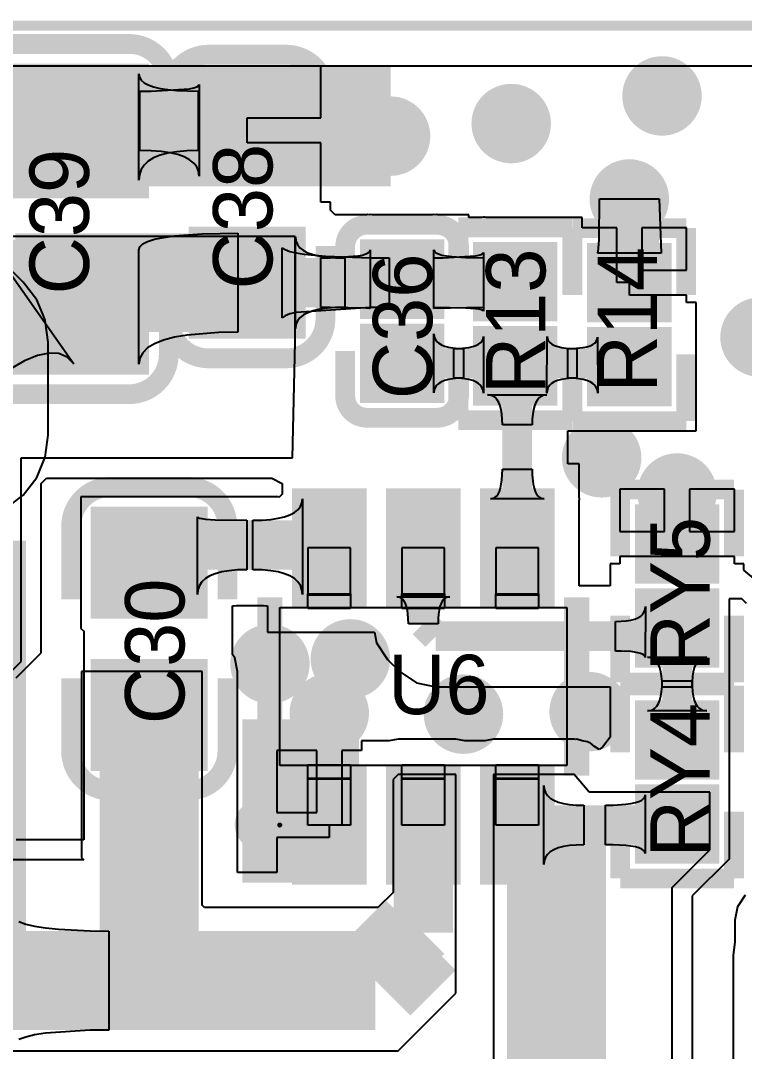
# Model space of a CAD drawing. Extents: x 40.9 to 121.6, y 83.2 to 120.
# Drawn here: x 105.76 to 113.08, y 108.55 to 118.97 of the extents above; entities that cross this region are included whole.
import ezdxf

# ---------------------------------------------------------------- set-up
doc = ezdxf.new("R2010")
doc.units = 0
for name, color, linetype in [('BOTTOMLAYER', 5, 'CONTINUOUS'), ('BOTTOMSOLDER', 6, 'CONTINUOUS'), ('KEEPOUTLAYER', 6, 'CONTINUOUS'), ('MECHANICAL15', 56, 'CONTINUOUS'), ('MECHANICAL4', 56, 'CONTINUOUS'), ('MECHANICAL5', 56, 'CONTINUOUS'), ('MECHANICAL6', 56, 'CONTINUOUS'), ('MULTILAYER', 9, 'CONTINUOUS'), ('TOPLAYER', 1, 'CONTINUOUS'), ('TOPOVERLAY', 2, 'CONTINUOUS'), ('TOPPASTE', 8, 'CONTINUOUS'), ('TOPSOLDER', 216, 'CONTINUOUS')]:
    doc.layers.add(name, color=color, linetype=linetype)

msp = doc.modelspace()

# ---------------------------------------------------------------- linework, layer by layer
at = {"layer": 'BOTTOMLAYER'}
for p, q in [((99.961398, 118.514965), (121.004165, 118.514965)), ((105.787627, 116.328627), (105.686027, 116.430227)), ((105.923875, 116.151066), (105.787627, 116.328627)), ((105.984436, 116.004856), (105.923875, 116.151066)), ((106.009521, 115.944294), (105.984436, 116.004856)), ((106.01292, 115.918478), (106.009521, 115.944294)), ((106.038736, 115.7224), (106.01292, 115.918478)), ((106.038734, 115.72238), (106.038736, 115.7224)), ((106.038734, 114.7826), (106.038734, 115.72238)), ((106.009521, 114.560706), (106.038734, 114.7826)), ((105.923872, 114.353934), (106.009521, 114.560706)), ((105.787627, 114.176373), (105.923872, 114.353934)), ((105.610066, 114.040128), (105.787627, 114.176373)), ((113.082464, 110.132736), (113.005108, 110.016963)), ((113.005108, 110.016963), (112.977943, 109.8804)), ((112.977943, 109.8804), (112.977943, 109.660588)), ((112.977943, 109.660588), (112.960066, 109.5248)), ((112.960066, 109.5248), (112.960066, 104.700057))]:
    msp.add_line(p, q, dxfattribs=at)
at = {"layer": 'BOTTOMLAYER', "const_width": 0.299999}
for points in [[(112.0926, 118.2116, 1), (112.3926, 118.2116, 1)], [(107.1142, 117.959401, 1), (107.4142, 117.959401, 1)], [(110.5686, 117.9322, 1), (110.8686, 117.9322, 1)], [(109.3494, 117.8052, 1), (109.6494, 117.8052, 1)], [(111.7624, 117.1702, 1), (112.0624, 117.1702, 1)], [(113.0832, 115.7732, 1), (113.3832, 115.7732, 1)], [(111.483, 114.554, 1), (111.783, 114.554, 1)], [(112.245, 114.1984, 1), (112.545, 114.1984, 1)], [(108.1302, 112.4712, 1), (108.4302, 112.4712, 1)], [(108.943, 112.522, 1), (109.243, 112.522, 1)], [(108.729843, 111.973157, 1), (109.029843, 111.973157, 1)], [(110.086, 111.9632, 1), (110.386, 111.9632, 1)], [(111.356, 111.9886, 1), (111.656, 111.9886, 1)]]:
    msp.add_lwpolyline(points, format="xyb", close=True, dxfattribs=at)
at = {"layer": 'BOTTOMSOLDER', "const_width": 0.401599}
for points in [[(112.0418, 118.2116, 1), (112.4434, 118.2116, 1)], [(107.0634, 117.959401, 1), (107.465, 117.959401, 1)], [(110.5178, 117.9322, 1), (110.9194, 117.9322, 1)], [(109.2986, 117.8052, 1), (109.7002, 117.8052, 1)], [(111.7116, 117.1702, 1), (112.1132, 117.1702, 1)], [(113.0324, 115.7732, 1), (113.434, 115.7732, 1)], [(111.4322, 114.554, 1), (111.8338, 114.554, 1)], [(112.1942, 114.1984, 1), (112.5958, 114.1984, 1)], [(108.0794, 112.4712, 1), (108.481, 112.4712, 1)], [(108.8922, 112.522, 1), (109.2938, 112.522, 1)], [(108.679043, 111.973157, 1), (109.080643, 111.973157, 1)], [(110.0352, 111.9632, 1), (110.4368, 111.9632, 1)], [(111.3052, 111.9886, 1), (111.7068, 111.9886, 1)]]:
    msp.add_lwpolyline(points, format="xyb", close=True, dxfattribs=at)
at = {"layer": 'KEEPOUTLAYER', "const_width": 0.1}
msp.add_lwpolyline([(41.0718, 118.9228), (121.412, 118.9228)], dxfattribs=at)
at = {"layer": 'MECHANICAL15'}
for points, const_width in [([(108.979792, 110.842577, 1), (108.77964, 110.842577, 1)], 0.2), ([(108.72964, 110.842577, 1), (108.82964, 110.842577, 1)], 0.1), ([(108.929792, 110.842577, 1), (109.029792, 110.842577, 1)], 0.1)]:
    msp.add_lwpolyline(points, format="xyb", close=True, dxfattribs=dict(at, const_width=const_width))
at = {"layer": 'MECHANICAL4'}
for p, q in [((108.37959, 111.442602), (108.37959, 113.042598)), ((108.37959, 113.042598), (111.27961, 113.042598)), ((111.27961, 113.042598), (111.27961, 111.442602)), ((111.27961, 111.442602), (108.37959, 111.442602))]:
    msp.add_line(p, q, dxfattribs=at)
at = {"layer": 'MECHANICAL5'}
for p, q in [((108.664604, 113.642597), (108.664604, 113.167592)), ((109.0946, 113.642597), (108.664604, 113.642597)), ((109.0946, 113.167592), (109.0946, 113.642597)), ((109.614589, 113.642597), (109.614589, 113.167592)), ((110.044611, 113.642597), (109.614589, 113.642597)), ((110.044611, 113.167592), (110.044611, 113.642597)), ((110.5646, 113.642597), (110.5646, 113.167592)), ((110.994596, 113.642597), (110.5646, 113.642597)), ((110.994596, 113.167592), (110.994596, 113.642597)), ((108.664604, 113.167592), (109.0946, 113.167592)), ((108.66468, 113.032591), (108.66468, 113.177599)), ((108.66468, 113.177599), (109.094676, 113.177599)), ((109.094676, 113.177599), (109.094676, 113.032591)), ((109.614589, 113.167592), (110.044611, 113.167592)), ((109.61464, 113.032591), (109.61464, 113.177599)), ((109.61464, 113.177599), (110.044636, 113.177599)), ((110.044636, 113.177599), (110.044636, 113.032591)), ((110.5646, 113.032591), (110.5646, 113.177599)), ((110.5646, 113.177599), (110.994596, 113.177599)), ((110.5646, 113.167592), (110.994596, 113.167592)), ((110.994596, 113.177599), (110.994596, 113.032591)), ((109.094676, 113.032591), (108.66468, 113.032591)), ((110.044636, 113.032591), (109.61464, 113.032591)), ((110.994596, 113.032591), (110.5646, 113.032591)), ((108.664756, 111.307651), (108.664756, 111.45266)), ((108.664756, 111.45266), (109.094753, 111.45266)), ((109.094753, 111.45266), (109.094753, 111.307651)), ((109.614716, 111.307651), (109.614716, 111.45266)), ((109.614716, 111.45266), (110.044713, 111.45266)), ((110.044713, 111.45266), (110.044713, 111.307651)), ((110.564676, 111.307651), (110.564676, 111.45266)), ((110.564676, 111.45266), (110.994673, 111.45266)), ((110.994673, 111.45266), (110.994673, 111.307651)), ((108.664604, 110.842603), (108.664604, 111.317608)), ((108.664604, 111.317608), (109.0946, 111.317608)), ((109.094753, 111.307651), (108.664756, 111.307651)), ((109.0946, 111.317608), (109.0946, 110.842603)), ((109.614589, 110.842603), (109.614589, 111.317608)), ((109.614589, 111.317608), (110.044611, 111.317608)), ((110.044713, 111.307651), (109.614716, 111.307651)), ((110.044611, 111.317608), (110.044611, 110.842603)), ((110.5646, 110.842603), (110.5646, 111.317608)), ((110.5646, 111.317608), (110.994596, 111.317608)), ((110.994673, 111.307651), (110.564676, 111.307651)), ((110.994596, 111.317608), (110.994596, 110.842603)), ((109.0946, 110.842603), (108.664604, 110.842603)), ((110.044611, 110.842603), (109.614589, 110.842603)), ((110.994596, 110.842603), (110.5646, 110.842603))]:
    msp.add_line(p, q, dxfattribs=at)
at = {"layer": 'MECHANICAL6'}
for points, const_width in [([(108.39229, 110.842577, 1), (108.36689, 110.842577, 1)], 0.024994), ([(108.360642, 110.842577, 1), (108.373139, 110.842577, 1)], 0.012497), ([(108.386042, 110.842577, 1), (108.398539, 110.842577, 1)], 0.012497)]:
    msp.add_lwpolyline(points, format="xyb", close=True, dxfattribs=dict(at, const_width=const_width))
at = {"layer": 'MULTILAYER', "const_width": 0.299999}
for points in [[(112.0926, 118.2116, 1), (112.3926, 118.2116, 1)], [(107.1142, 117.959401, 1), (107.4142, 117.959401, 1)], [(110.5686, 117.9322, 1), (110.8686, 117.9322, 1)], [(109.3494, 117.8052, 1), (109.6494, 117.8052, 1)], [(111.7624, 117.1702, 1), (112.0624, 117.1702, 1)], [(113.0832, 115.7732, 1), (113.3832, 115.7732, 1)], [(111.483, 114.554, 1), (111.783, 114.554, 1)], [(112.245, 114.1984, 1), (112.545, 114.1984, 1)], [(108.1302, 112.4712, 1), (108.4302, 112.4712, 1)], [(108.943, 112.522, 1), (109.243, 112.522, 1)], [(108.729843, 111.973157, 1), (109.029843, 111.973157, 1)], [(110.086, 111.9632, 1), (110.386, 111.9632, 1)], [(111.356, 111.9886, 1), (111.656, 111.9886, 1)]]:
    msp.add_lwpolyline(points, format="xyb", close=True, dxfattribs=at)
at = {"layer": 'TOPLAYER'}
for p, q in [((108.795599, 117.991004), (108.795599, 118.514965)), ((108.795599, 118.514965), (121.004165, 118.514965)), ((106.954752, 117.359402), (106.954752, 118.433954)), ((106.954752, 118.433954), (106.960751, 118.400789)), ((106.960751, 118.400789), (106.978752, 118.371115)), ((106.978752, 118.371115), (107.008752, 118.344932)), ((106.96465, 118.2594), (107.07865, 118.260066)), ((106.96465, 117.659401), (106.96465, 118.2594)), ((107.008752, 118.344932), (107.050751, 118.32224)), ((107.050751, 118.32224), (107.104751, 118.30304)), ((107.07865, 118.260066), (107.46865, 118.28336)), ((107.104751, 118.30304), (107.170751, 118.28733)), ((107.170751, 118.28733), (107.248752, 118.27511)), ((107.248752, 118.27511), (107.338752, 118.266383)), ((107.338752, 118.266383), (107.554751, 118.2594)), ((107.46865, 118.28336), (107.510649, 118.292011)), ((107.510649, 118.292011), (107.540649, 118.301996)), ((107.540649, 118.301996), (107.558649, 118.313309)), ((107.554751, 118.2594), (107.554751, 117.659401)), ((107.558649, 118.313309), (107.564649, 118.325956)), ((107.564649, 118.325956), (107.564649, 117.402051)), ((108.0516, 117.737004), (108.0516, 117.991004)), ((108.0516, 117.991004), (108.795599, 117.991004)), ((108.795599, 117.737004), (108.0516, 117.737004)), ((108.795599, 117.145006), (108.795599, 117.737004)), ((107.07865, 117.656828), (106.96465, 117.659401)), ((107.180649, 117.649107), (107.07865, 117.656828)), ((107.248752, 117.632401), (107.170751, 117.611401)), ((107.270649, 117.636239), (107.180649, 117.649107)), ((107.338752, 117.647402), (107.248752, 117.632401)), ((107.34865, 117.618226), (107.270649, 117.636239)), ((107.44075, 117.656402), (107.338752, 117.647402)), ((107.554751, 117.659401), (107.44075, 117.656402)), ((107.050751, 117.551401), (107.008752, 117.512401)), ((107.104751, 117.584403), (107.050751, 117.551401)), ((107.170751, 117.611401), (107.104751, 117.584403)), ((107.414649, 117.595063), (107.34865, 117.618226)), ((107.46865, 117.566755), (107.414649, 117.595063)), ((107.510649, 117.533301), (107.46865, 117.566755)), ((107.540649, 117.494698), (107.510649, 117.533301)), ((106.960751, 117.416402), (106.954752, 117.359402)), ((106.978752, 117.467403), (106.960751, 117.416402)), ((107.008752, 117.512401), (106.978752, 117.467403)), ((107.558649, 117.450949), (107.540649, 117.494698)), ((107.564649, 117.402051), (107.558649, 117.450949)), ((108.795602, 117.145006), (108.795599, 117.145006)), ((108.795602, 117.139001), (108.795602, 117.145006)), ((108.891598, 117.139001), (108.795602, 117.139001)), ((108.891598, 117.058488), (108.891598, 117.139001)), ((111.606912, 116.759167), (111.612401, 117.1702)), ((111.612401, 117.1702), (112.212399, 117.1702)), ((112.212399, 117.1702), (112.234353, 116.622154)), ((108.941146, 117.00894), (108.891598, 117.058488)), ((109.255857, 117.00894), (108.941144, 117.00894)), ((108.941144, 117.00894), (108.941144, 117.00894)), ((108.941144, 117.00894), (108.941146, 117.00894)), ((109.265009, 117.011554), (109.255857, 117.00894)), ((109.279687, 117.009865), (109.265009, 117.011554)), ((109.294188, 117.01275), (109.279687, 117.009865)), ((109.313342, 117.00894), (109.294188, 117.01275)), ((109.918939, 117.00894), (109.313342, 117.00894)), ((109.938094, 117.01275), (109.918939, 117.00894)), ((109.952564, 117.009873), (109.938094, 117.01275)), ((109.96722, 117.011559), (109.952564, 117.009873)), ((109.976394, 117.00894), (109.96722, 117.011559)), ((110.291141, 117.00894), (109.976394, 117.00894)), ((110.291141, 116.983538), (110.291141, 117.00894)), ((110.418032, 116.983538), (110.291141, 116.983538)), ((110.437186, 116.987348), (110.418032, 116.983538)), ((110.444885, 116.985816), (110.437186, 116.987348)), ((110.452639, 116.987013), (110.444885, 116.985816)), ((110.466858, 116.983538), (110.452639, 116.987013)), ((111.434138, 116.983538), (110.466858, 116.983538)), ((111.434138, 116.879202), (111.434138, 116.983538)), ((108.5342, 116.7892), (105.3846, 116.7892)), ((107.204751, 116.781489), (107.314751, 116.796795)), ((107.314751, 116.796795), (107.594753, 116.817201)), ((107.594753, 116.817201), (107.954752, 116.824003)), ((107.954752, 116.824003), (107.954752, 115.824)), ((108.5342, 115.7224), (108.5342, 116.7892)), ((108.538551, 115.862049), (108.538551, 116.785954)), ((108.538551, 116.785954), (108.543552, 116.745682)), ((111.7854, 116.879202), (111.434138, 116.879202)), ((111.7854, 116.325203), (111.7854, 116.879202)), ((112.491401, 116.879202), (112.0394, 116.879202)), ((112.0394, 116.879202), (112.0394, 116.452203)), ((112.491401, 116.452203), (112.491401, 116.879202)), ((106.954752, 116.653953), (106.964752, 116.686261)), ((106.964752, 116.686261), (106.994752, 116.715169)), ((106.994752, 116.715169), (107.044752, 116.740678)), ((107.044752, 116.740678), (107.114751, 116.762784)), ((107.114751, 116.762784), (107.204751, 116.781489)), ((108.543552, 116.745682), (108.558551, 116.70965)), ((108.558551, 116.70965), (108.583552, 116.677859)), ((111.601644, 116.671479), (111.606912, 116.759167)), ((105.490848, 116.653953), (106.297065, 115.503099)), ((106.954752, 115.500051), (106.954752, 116.653953)), ((108.404932, 115.970228), (108.404932, 116.677775)), ((108.404932, 116.677775), (108.434431, 116.65806)), ((108.434431, 116.65806), (108.481371, 116.640417)), ((108.481371, 116.640417), (108.545744, 116.624852)), ((108.545744, 116.624852), (108.627555, 116.611359)), ((108.583552, 116.677859), (108.618551, 116.650305)), ((108.618551, 116.650305), (108.663552, 116.626991)), ((108.627555, 116.611359), (108.843493, 116.590605)), ((108.663552, 116.626991), (108.718551, 116.607913)), ((108.718551, 116.607913), (108.783552, 116.593076)), ((108.783552, 116.593076), (108.85855, 116.58248)), ((108.843493, 116.590605), (109.298176, 116.57504)), ((108.85855, 116.58248), (108.943551, 116.576119)), ((108.88919, 116.574819), (109.16919, 116.594473)), ((109.16919, 116.594473), (109.214188, 116.603483)), ((109.214188, 116.603483), (109.24919, 116.614128)), ((109.24919, 116.614128), (109.274188, 116.626411)), ((109.274188, 116.626411), (109.28919, 116.640333)), ((109.28919, 116.640333), (109.294188, 116.655893)), ((109.294188, 116.655893), (109.294188, 116.06199)), ((109.938094, 116.06199), (109.938094, 116.655893)), ((109.938094, 116.655893), (109.943095, 116.640333)), ((109.943095, 116.640333), (109.958094, 116.626411)), ((109.958094, 116.626411), (109.983092, 116.614128)), ((109.983092, 116.614128), (110.018093, 116.603483)), ((110.018093, 116.603483), (110.063092, 116.594473)), ((110.032185, 116.574565), (110.357186, 116.594336)), ((110.063092, 116.594473), (110.118093, 116.587105)), ((110.118093, 116.587105), (110.258093, 116.577278)), ((110.357186, 116.594336), (110.392185, 116.601682)), ((110.392185, 116.601682), (110.417186, 116.610155)), ((110.417186, 116.610155), (110.432185, 116.619757)), ((110.432185, 116.619757), (110.437186, 116.630491)), ((110.437186, 116.630491), (110.437186, 116.036588)), ((111.590447, 116.622154), (111.594618, 116.627636)), ((112.234353, 116.622154), (111.590447, 116.622154)), ((111.594618, 116.627636), (111.598349, 116.644077)), ((111.598349, 116.644077), (111.601644, 116.671479)), ((108.794189, 116.574001), (108.88919, 116.574819)), ((108.794189, 116.074002), (108.794189, 116.574001)), ((108.943551, 116.576119), (109.03855, 116.574001)), ((109.03855, 116.574001), (109.03855, 116.074002)), ((109.298176, 116.57504), (109.484615, 116.574001)), ((109.484615, 116.574001), (109.484615, 116.074002)), ((109.937187, 116.574001), (110.032185, 116.574565)), ((109.937187, 116.074002), (109.937187, 116.574001)), ((110.258093, 116.577278), (110.438093, 116.574001)), ((110.438093, 116.574001), (110.438093, 116.074002)), ((112.0394, 116.452203), (112.491401, 116.452203)), ((111.9124, 116.325203), (111.7854, 116.325203)), ((111.9124, 116.198203), (111.9124, 116.325203)), ((112.491401, 116.198203), (111.9124, 116.198203)), ((112.491401, 116.125201), (112.491401, 116.198203)), ((109.298176, 116.072963), (108.545744, 116.023151)), ((108.85855, 116.065524), (108.783552, 116.054927)), ((108.88919, 116.073883), (108.794189, 116.074002)), ((108.943551, 116.071884), (108.85855, 116.065524)), ((109.24919, 116.068117), (108.88919, 116.073883)), ((109.03855, 116.074002), (108.943551, 116.071884)), ((109.274188, 116.066313), (109.24919, 116.068117)), ((109.28919, 116.064274), (109.274188, 116.066313)), ((109.294188, 116.06199), (109.28919, 116.064274)), ((109.484615, 116.074002), (109.298176, 116.072963)), ((110.257186, 116.068015), (109.937187, 116.074002)), ((110.438093, 116.074002), (109.938094, 116.06199)), ((110.357186, 116.060532), (110.257186, 116.068015)), ((110.392185, 116.055668), (110.357186, 116.060532)), ((112.5874, 116.125201), (112.491401, 116.125201)), ((112.5874, 114.825203), (112.5874, 116.125201)), ((108.434431, 115.989943), (108.404932, 115.970228)), ((108.481371, 116.007586), (108.434431, 115.989943)), ((108.545744, 116.023151), (108.481371, 116.007586)), ((108.583552, 115.970144), (108.558551, 115.938353)), ((108.618551, 115.997698), (108.583552, 115.970144)), ((108.663552, 116.021013), (108.618551, 115.997698)), ((108.718551, 116.04009), (108.663552, 116.021013)), ((108.783552, 116.054927), (108.718551, 116.04009)), ((110.417186, 116.050057), (110.392185, 116.055668)), ((110.432185, 116.043697), (110.417186, 116.050057)), ((110.437186, 116.036588), (110.432185, 116.043697)), ((108.543552, 115.902321), (108.538551, 115.862049)), ((108.558551, 115.938353), (108.543552, 115.902321)), ((107.314751, 115.772169), (107.204751, 115.743015)), ((107.444751, 115.794846), (107.314751, 115.772169)), ((107.764753, 115.820761), (107.444751, 115.794846)), ((107.954752, 115.824), (107.764753, 115.820761)), ((109.938094, 115.21199), (109.938094, 115.805892)), ((109.938094, 115.805892), (109.941093, 115.777973)), ((109.941093, 115.777973), (109.950093, 115.752989)), ((109.950093, 115.752989), (109.965094, 115.730947)), ((110.425187, 115.736733), (110.434186, 115.757396)), ((110.434186, 115.757396), (110.437186, 115.78049)), ((110.437186, 115.78049), (110.437186, 115.208942)), ((111.078043, 115.208942), (111.081091, 115.78049)), ((111.081091, 115.78049), (111.084091, 115.757396)), ((111.084091, 115.757396), (111.09309, 115.736733)), ((111.578448, 115.731397), (111.587448, 115.750642)), ((111.587448, 115.750642), (111.590447, 115.772154)), ((111.590447, 115.772154), (111.593495, 115.208942)), ((107.044752, 115.665265), (106.994752, 115.616672)), ((107.114751, 115.707378), (107.044752, 115.665265)), ((107.204751, 115.743015), (107.114751, 115.707378)), ((108.5088, 114.554), (108.5342, 115.7224)), ((109.965094, 115.730947), (109.986094, 115.711844)), ((109.986094, 115.711844), (110.013095, 115.695679)), ((110.013095, 115.695679), (110.046094, 115.682453)), ((110.046094, 115.682453), (110.085094, 115.672166)), ((110.085094, 115.672166), (110.130092, 115.664818)), ((110.130092, 115.664818), (110.181093, 115.660411)), ((110.137186, 115.658941), (110.194187, 115.660157)), ((110.137186, 115.358941), (110.137186, 115.658941)), ((110.181093, 115.660411), (110.238093, 115.658941)), ((110.194187, 115.660157), (110.290186, 115.66988)), ((110.238093, 115.658941), (110.238093, 115.358941)), ((110.290186, 115.66988), (110.329185, 115.678389)), ((110.329185, 115.678389), (110.362187, 115.689329)), ((110.362187, 115.689329), (110.389185, 115.702697)), ((110.389185, 115.702697), (110.410186, 115.718499)), ((110.410186, 115.718499), (110.425187, 115.736733)), ((111.09309, 115.736733), (111.108091, 115.718499)), ((111.108091, 115.718499), (111.129092, 115.702697)), ((111.129092, 115.702697), (111.15609, 115.689329)), ((111.15609, 115.689329), (111.189092, 115.678389)), ((111.189092, 115.678389), (111.228091, 115.66988)), ((111.228091, 115.66988), (111.27309, 115.663802)), ((111.27309, 115.663802), (111.32409, 115.660157)), ((111.290448, 115.658941), (111.347448, 115.660073)), ((111.290448, 115.358941), (111.290448, 115.658941)), ((111.32409, 115.660157), (111.38109, 115.658941)), ((111.347448, 115.660073), (111.443447, 115.669129)), ((111.38109, 115.658941), (111.38109, 115.358941)), ((111.443447, 115.669129), (111.482447, 115.677056)), ((111.482447, 115.677056), (111.515449, 115.687244)), ((111.515449, 115.687244), (111.542446, 115.699697)), ((111.542446, 115.699697), (111.563447, 115.714414)), ((111.563447, 115.714414), (111.578448, 115.731397)), ((105.931574, 115.588204), (105.798493, 115.532571)), ((106.047969, 115.613073), (105.931574, 115.588204)), ((106.147685, 115.607181), (106.047969, 115.613073)), ((106.230717, 115.570521), (106.147685, 115.607181)), ((106.297065, 115.503099), (106.230717, 115.570521)), ((106.964752, 115.561603), (106.954752, 115.500051)), ((106.994752, 115.616672), (106.964752, 115.561603)), ((105.798493, 115.532571), (105.64873, 115.446172)), ((110.046094, 115.335428), (110.013095, 115.322203)), ((110.085094, 115.345715), (110.046094, 115.335428)), ((110.130092, 115.353064), (110.085094, 115.345715)), ((110.181093, 115.357471), (110.130092, 115.353064)), ((110.194187, 115.35744), (110.137186, 115.358941)), ((110.238093, 115.358941), (110.181093, 115.357471)), ((110.245187, 115.352942), (110.194187, 115.35744)), ((110.290186, 115.345441), (110.245187, 115.352942)), ((110.329185, 115.334941), (110.290186, 115.345441)), ((110.362187, 115.321441), (110.329185, 115.334941)), ((111.187525, 115.334941), (111.154205, 115.321441)), ((111.226872, 115.345441), (111.187525, 115.334941)), ((111.272249, 115.352942), (111.226872, 115.345441)), ((111.323656, 115.35744), (111.272249, 115.352942)), ((111.34788, 115.35744), (111.290448, 115.358941)), ((111.38109, 115.358941), (111.323656, 115.35744)), ((111.399284, 115.352942), (111.34788, 115.35744)), ((111.444662, 115.345441), (111.399284, 115.352942)), ((111.484009, 115.334941), (111.444662, 115.345441)), ((111.517328, 115.321441), (111.484009, 115.334941)), ((109.941093, 115.239909), (109.938094, 115.21199)), ((109.950093, 115.264893), (109.941093, 115.239909)), ((109.965094, 115.286935), (109.950093, 115.264893)), ((109.986094, 115.306038), (109.965094, 115.286935)), ((110.013095, 115.322203), (109.986094, 115.306038)), ((110.389185, 115.304941), (110.362187, 115.321441)), ((110.410186, 115.285441), (110.389185, 115.304941)), ((110.425187, 115.262942), (110.410186, 115.285441)), ((110.434186, 115.23744), (110.425187, 115.262942)), ((110.437186, 115.208942), (110.434186, 115.23744)), ((111.081218, 115.23744), (111.078043, 115.208942)), ((111.09042, 115.262942), (111.081218, 115.23744)), ((111.105653, 115.285441), (111.09042, 115.262942)), ((111.126915, 115.304941), (111.105653, 115.285441)), ((111.154205, 115.321441), (111.126915, 115.304941)), ((111.544618, 115.304941), (111.517328, 115.321441)), ((111.56588, 115.285441), (111.544618, 115.304941)), ((111.581113, 115.262942), (111.56588, 115.285441)), ((111.590318, 115.23744), (111.581113, 115.262942)), ((111.593495, 115.208942), (111.590318, 115.23744)), ((110.508161, 115.186605), (110.479662, 115.189635)), ((110.479662, 115.189635), (111.079661, 115.189635)), ((110.533663, 115.177514), (110.508161, 115.186605)), ((110.556162, 115.16236), (110.533663, 115.177514)), ((110.575661, 115.141146), (110.556162, 115.16236)), ((110.592161, 115.113872), (110.575661, 115.141146)), ((110.983662, 115.141146), (110.967162, 115.113872)), ((111.003161, 115.16236), (110.983662, 115.141146)), ((111.025661, 115.177514), (111.003161, 115.16236)), ((111.051162, 115.186605), (111.025661, 115.177514)), ((111.079661, 115.189635), (111.051162, 115.186605)), ((110.605661, 115.080537), (110.592161, 115.113872)), ((110.616162, 115.041142), (110.605661, 115.080537)), ((110.623662, 114.995686), (110.616162, 115.041142)), ((110.943161, 115.041142), (110.935661, 114.995686)), ((110.953662, 115.080537), (110.943161, 115.041142)), ((110.967162, 115.113872), (110.953662, 115.080537)), ((110.628161, 114.944167), (110.623662, 114.995686)), ((110.629662, 114.886588), (110.628161, 114.944167)), ((110.931162, 114.944167), (110.929661, 114.886588)), ((110.935661, 114.995686), (110.931162, 114.944167)), ((110.929661, 114.886588), (110.629662, 114.886588)), ((111.289457, 114.492748), (111.289457, 114.825203)), ((111.289457, 114.825203), (112.5874, 114.825203)), ((105.7656, 112.4966), (105.7656, 114.554)), ((105.7656, 114.554), (108.5088, 114.554)), ((110.628443, 114.3827), (110.629662, 114.4397)), ((110.629662, 114.4397), (110.929661, 114.4397)), ((110.929661, 114.4397), (110.930881, 114.3827)), ((111.404667, 114.492748), (111.289457, 114.492748)), ((111.404667, 114.158855), (111.404667, 114.492748)), ((105.969519, 114.294473), (106.024012, 114.348966)), ((105.969519, 112.583397), (105.969519, 114.294473)), ((106.024012, 114.348966), (108.29971, 114.348966)), ((108.29971, 114.348966), (108.404833, 114.294473)), ((108.404833, 114.294473), (108.404833, 114.188044)), ((110.61015, 114.247701), (110.618687, 114.286701)), ((110.618687, 114.286701), (110.624783, 114.331699)), ((110.624783, 114.331699), (110.628443, 114.3827)), ((110.930881, 114.3827), (110.940637, 114.286701)), ((110.940637, 114.286701), (110.949174, 114.247701)), ((108.404833, 114.188044), (108.370456, 114.153668)), ((110.569903, 114.166701), (110.585758, 114.187702)), ((110.585758, 114.187702), (110.599172, 114.214702)), ((110.599172, 114.214702), (110.61015, 114.247701)), ((110.949174, 114.247701), (110.960151, 114.214702)), ((110.960151, 114.214702), (110.973565, 114.187702)), ((110.973565, 114.187702), (110.98942, 114.166701)), ((112.268, 114.237602), (111.815999, 114.237602)), ((111.815999, 114.237602), (111.815999, 113.810603)), ((112.268, 113.810603), (112.268, 114.237602)), ((112.974001, 114.237602), (112.522, 114.237602)), ((112.522, 114.237602), (112.522, 113.810603)), ((112.974001, 113.810603), (112.974001, 114.237602)), ((108.363921, 114.160203), (106.371001, 114.160203)), ((106.371001, 114.160203), (106.371001, 112.830204)), ((108.370456, 114.153668), (108.363921, 114.160203)), ((108.587885, 114.06169), (108.602887, 114.098527)), ((108.602887, 114.098527), (108.607885, 114.139701)), ((108.607885, 114.139701), (108.607885, 113.173005)), ((110.507704, 114.139701), (110.530876, 114.1427)), ((111.051619, 114.139701), (110.507704, 114.139701)), ((110.530876, 114.1427), (110.551608, 114.1517)), ((110.551608, 114.1517), (110.569903, 114.166701)), ((110.98942, 114.166701), (111.007715, 114.1517)), ((111.007715, 114.1517), (111.028447, 114.1427)), ((111.028447, 114.1427), (111.051619, 114.139701)), ((111.408477, 114.139701), (111.404667, 114.158855)), ((111.404667, 114.120546), (111.408477, 114.139701)), ((111.404667, 114.106526), (111.404667, 114.120546)), ((111.405523, 114.093887), (111.404667, 114.106526)), ((111.404667, 114.091347), (111.405523, 114.093887)), ((111.404667, 113.260396), (111.404667, 114.091347)), ((108.427886, 113.957674), (108.482887, 113.977176)), ((108.482887, 113.977176), (108.527886, 114.001014)), ((108.527886, 114.001014), (108.562887, 114.029185)), ((108.562887, 114.029185), (108.587885, 114.06169)), ((107.547951, 113.173005), (107.547951, 113.957156)), ((107.547951, 113.957156), (107.552952, 113.950666)), ((107.552952, 113.950666), (107.567951, 113.94486)), ((107.567951, 113.94486), (107.592952, 113.939739)), ((107.592952, 113.939739), (107.627951, 113.935299)), ((107.627951, 113.935299), (107.727951, 113.928467)), ((107.727951, 113.928467), (108.04795, 113.923003)), ((108.04795, 113.923003), (108.04795, 113.423004)), ((108.107886, 113.923003), (108.202887, 113.92517)), ((108.107886, 113.423004), (108.107886, 113.923003)), ((108.202887, 113.92517), (108.287886, 113.931672)), ((108.287886, 113.931672), (108.362887, 113.942505)), ((108.362887, 113.942505), (108.427886, 113.957674)), ((111.815999, 113.810603), (112.268, 113.810603)), ((112.522, 113.810603), (112.974001, 113.810603)), ((112.974001, 113.556603), (111.815999, 113.556603)), ((111.815999, 113.556603), (111.815999, 113.483601)), ((112.974001, 113.483601), (112.974001, 113.556603)), ((111.815999, 113.483601), (111.72, 113.483601)), ((111.72, 113.483601), (111.72, 113.260396)), ((113.07, 113.483601), (112.974001, 113.483601)), ((113.07, 113.418986), (113.07, 113.483601)), ((107.672952, 113.360505), (107.627951, 113.333004)), ((107.727951, 113.383004), (107.672952, 113.360505)), ((107.792952, 113.400505), (107.727951, 113.383004)), ((107.86795, 113.413004), (107.792952, 113.400505)), ((107.952951, 113.420505), (107.86795, 113.413004)), ((108.04795, 113.423004), (107.952951, 113.420505)), ((108.202887, 113.420505), (108.107886, 113.423004)), ((108.287886, 113.413004), (108.202887, 113.420505)), ((108.362887, 113.400505), (108.287886, 113.413004)), ((108.427886, 113.383004), (108.362887, 113.400505)), ((108.482887, 113.360505), (108.427886, 113.383004)), ((108.527886, 113.333004), (108.482887, 113.360505)), ((113.168173, 113.338417), (113.07, 113.418986)), ((107.567951, 113.263004), (107.552952, 113.220505)), ((107.592952, 113.300505), (107.567951, 113.263004)), ((107.627951, 113.333004), (107.592952, 113.300505)), ((108.562887, 113.300505), (108.527886, 113.333004)), ((108.587885, 113.263004), (108.562887, 113.300505)), ((108.602887, 113.220505), (108.587885, 113.263004)), ((111.72, 113.260396), (111.404667, 113.260396)), ((107.552952, 113.220505), (107.547951, 113.173005)), ((108.607885, 113.173005), (108.602887, 113.220505)), ((109.583888, 113.146134), (109.561401, 113.148847)), ((109.561401, 113.148847), (110.098103, 113.148847)), ((109.604007, 113.137991), (109.583888, 113.146134)), ((110.075617, 113.146134), (110.055497, 113.137991)), ((110.098103, 113.148847), (110.075617, 113.146134)), ((107.900998, 113.056733), (107.913046, 113.05874)), ((107.900998, 112.680204), (107.900998, 113.056733)), ((107.913046, 113.05874), (107.941488, 113.06125)), ((107.941488, 113.06125), (108.214348, 113.06125)), ((108.214348, 113.06125), (108.242791, 113.05874)), ((108.242791, 113.05874), (108.254838, 113.056731)), ((108.254838, 113.056731), (108.254838, 112.792751)), ((109.621759, 113.124422), (109.604007, 113.137991)), ((109.637147, 113.105423), (109.621759, 113.124422)), ((109.650164, 113.080998), (109.637147, 113.105423)), ((109.660817, 113.051143), (109.650164, 113.080998)), ((109.6691, 113.015862), (109.660817, 113.051143)), ((109.998688, 113.051143), (109.990405, 113.015862)), ((110.009341, 113.080998), (109.998688, 113.051143)), ((110.022358, 113.105423), (110.009341, 113.080998)), ((110.037745, 113.124422), (110.022358, 113.105423)), ((110.055497, 113.137991), (110.037745, 113.124422)), ((112.072905, 113.022101), (112.076095, 113.050599)), ((112.076095, 113.050599), (112.073047, 112.536651)), ((113.048636, 113.129604), (112.92, 113.129604)), ((112.92, 113.129604), (112.92, 110.498014)), ((113.095603, 113.082636), (113.048636, 113.129604)), ((109.675018, 112.975151), (109.6691, 113.015862)), ((109.678569, 112.929015), (109.675018, 112.975151)), ((109.984487, 112.975151), (109.980936, 112.929015)), ((109.990405, 113.015862), (109.984487, 112.975151)), ((111.966571, 112.9246), (111.999888, 112.9381)), ((111.999888, 112.9381), (112.02718, 112.9546)), ((112.02718, 112.9546), (112.048447, 112.9741)), ((112.048447, 112.9741), (112.06369, 112.996599)), ((112.06369, 112.996599), (112.072905, 113.022101)), ((106.371001, 112.830204), (106.4006, 112.800605)), ((109.679753, 112.877448), (109.678569, 112.929015)), ((109.979752, 112.877448), (109.679753, 112.877448)), ((109.980936, 112.929015), (109.979752, 112.877448)), ((111.773048, 112.9006), (111.830467, 112.902101)), ((111.773048, 112.6006), (111.773048, 112.9006)), ((111.830467, 112.902101), (111.881862, 112.906599)), ((111.881862, 112.906599), (111.927229, 112.9141)), ((111.927229, 112.9141), (111.966571, 112.9246)), ((106.4006, 112.800605), (106.4006, 110.6932)), ((108.254838, 112.792751), (109.336804, 112.792751)), ((109.336804, 112.792751), (109.358763, 112.682358)), ((107.900998, 112.566125), (107.900998, 112.680204)), ((109.358763, 112.682358), (109.469273, 112.516968)), ((105.7148, 112.328678), (105.969519, 112.583397)), ((107.924092, 112.531563), (107.900998, 112.566125)), ((107.951257, 112.395), (107.924092, 112.531563)), ((109.469273, 112.516968), (109.596121, 112.390121)), ((111.830048, 112.59996), (111.773048, 112.6006)), ((111.926047, 112.594845), (111.830048, 112.59996)), ((111.965047, 112.590369), (111.926047, 112.594845)), ((111.998049, 112.584614), (111.965047, 112.590369)), ((112.025046, 112.577578), (111.998049, 112.584614)), ((112.046047, 112.569264), (112.025046, 112.577578)), ((112.061048, 112.559673), (112.046047, 112.569264)), ((112.070048, 112.548802), (112.061048, 112.559673)), ((112.073047, 112.536651), (112.070048, 112.548802)), ((112.123499, 112.536668), (112.095001, 112.539699)), ((112.095001, 112.539699), (112.694999, 112.539699)), ((112.149001, 112.527578), (112.123499, 112.536668)), ((112.1715, 112.512424), (112.149001, 112.527578)), ((112.640999, 112.527578), (112.6185, 112.512424)), ((112.666501, 112.536668), (112.640999, 112.527578)), ((112.694999, 112.539699), (112.666501, 112.536668)), ((105.664, 112.395), (105.7656, 112.4966)), ((112.191, 112.49121), (112.1715, 112.512424)), ((112.2075, 112.463936), (112.191, 112.49121)), ((112.221, 112.430601), (112.2075, 112.463936)), ((112.2315, 112.391205), (112.221, 112.430601)), ((112.569, 112.430601), (112.5585, 112.391205)), ((112.5825, 112.463936), (112.569, 112.430601)), ((112.599, 112.49121), (112.5825, 112.463936)), ((112.6185, 112.512424), (112.599, 112.49121)), ((107.5944, 112.395), (106.3752, 112.395)), ((106.3752, 112.395), (106.3752, 110.5154)), ((107.5944, 110.0328), (107.5944, 112.395)), ((107.951257, 110.364257), (107.951257, 112.395)), ((109.596121, 112.390121), (109.76151, 112.27961)), ((112.239001, 112.345749), (112.2315, 112.391205)), ((112.243499, 112.294231), (112.239001, 112.345749)), ((112.550999, 112.345749), (112.546501, 112.294231)), ((112.5585, 112.391205), (112.550999, 112.345749)), ((109.76151, 112.27961), (109.9566, 112.240804)), ((109.9566, 112.240804), (111.72, 112.240804)), ((111.72, 112.240804), (111.72, 112.183603)), ((112.239001, 112.190256), (112.243499, 112.241774)), ((112.243499, 112.241774), (112.245, 112.299354)), ((112.245, 112.236651), (112.243499, 112.294231)), ((112.245, 112.299354), (112.545, 112.299354)), ((112.545, 112.236651), (112.245, 112.236651)), ((112.545, 112.299354), (112.546501, 112.241774)), ((112.546501, 112.294231), (112.545, 112.236651)), ((112.546501, 112.241774), (112.550999, 112.190256)), ((111.72, 112.183603), (111.72, 111.72981)), ((112.2075, 112.072069), (112.221, 112.105404)), ((112.221, 112.105404), (112.2315, 112.1448)), ((112.2315, 112.1448), (112.239001, 112.190256)), ((112.550999, 112.190256), (112.5585, 112.1448)), ((112.5585, 112.1448), (112.569, 112.105404)), ((112.569, 112.105404), (112.5825, 112.072069)), ((112.095001, 111.996306), (112.123499, 111.999337)), ((112.694999, 111.996306), (112.095001, 111.996306)), ((112.123499, 111.999337), (112.149001, 112.008427)), ((112.149001, 112.008427), (112.1715, 112.023581)), ((112.1715, 112.023581), (112.191, 112.044795)), ((112.191, 112.044795), (112.2075, 112.072069)), ((112.5825, 112.072069), (112.599, 112.044795)), ((112.599, 112.044795), (112.6185, 112.023581)), ((112.6185, 112.023581), (112.640999, 112.008427)), ((112.640999, 112.008427), (112.666501, 111.999337)), ((112.666501, 111.999337), (112.694999, 111.996306)), ((109.48558, 111.69255), (109.204747, 111.69255)), ((109.204747, 111.69255), (109.204747, 111.596551)), ((109.5756, 111.710457), (109.48558, 111.69255)), ((110.1598, 111.710457), (109.5756, 111.710457)), ((110.24982, 111.69255), (110.1598, 111.710457)), ((110.45078, 111.69255), (110.24982, 111.69255)), ((110.5408, 111.710457), (110.45078, 111.69255)), ((111.3536, 111.710457), (110.5408, 111.710457)), ((111.367202, 111.707752), (111.3536, 111.710457)), ((111.380968, 111.709406), (111.367202, 111.707752)), ((111.435063, 111.694252), (111.380968, 111.709406)), ((111.490163, 111.683292), (111.435063, 111.694252)), ((111.501695, 111.675588), (111.490163, 111.683292)), ((111.72, 111.72981), (111.641212, 111.62951)), ((108.752843, 111.596551), (108.350837, 111.596551)), ((108.350837, 111.596551), (108.350837, 110.969552)), ((108.752843, 110.969552), (108.752843, 111.596551)), ((109.204747, 111.596551), (109.006843, 111.596551)), ((109.006843, 111.596551), (109.006843, 110.842552)), ((111.515047, 111.671847), (111.501695, 111.675588)), ((111.559226, 111.637148), (111.515047, 111.671847)), ((111.605934, 111.605936), (111.559226, 111.637148)), ((111.641212, 111.62951), (111.605934, 111.605936)), ((109.5756, 111.3536), (109.5248, 111.3028)), ((109.5248, 111.3028), (109.5248, 110.1598)), ((110.1598, 111.3536), (109.5756, 111.3536)), ((110.1598, 109.1438), (110.1598, 111.3536)), ((111.3536, 111.3536), (110.5408, 111.3536)), ((110.5408, 111.3536), (110.5408, 108.1532)), ((111.506, 111.1758), (111.3536, 111.3536)), ((111.048571, 110.442553), (111.048571, 111.242551)), ((111.048571, 111.242551), (111.052602, 111.20455)), ((111.052602, 111.20455), (111.064693, 111.170552)), ((111.064693, 111.170552), (111.084845, 111.140552)), ((112.7252, 111.1758), (111.506, 111.1758)), ((112.7252, 110.5916), (112.7252, 111.1758)), ((111.084845, 111.140552), (111.113059, 111.11455)), ((111.113059, 111.11455), (111.149333, 111.092551)), ((111.149333, 111.092551), (111.193669, 111.074551)), ((111.193669, 111.074551), (111.246064, 111.060553)), ((111.246064, 111.060553), (111.306521, 111.050553)), ((111.877048, 111.052163), (111.929047, 111.059641)), ((111.929047, 111.059641), (111.973048, 111.069252)), ((111.973048, 111.069252), (112.009047, 111.081)), ((112.009047, 111.081), (112.037048, 111.094886)), ((112.037048, 111.094886), (112.057048, 111.110906)), ((112.057048, 111.110906), (112.069047, 111.129061)), ((112.069047, 111.129061), (112.073047, 111.149354)), ((112.073047, 111.149354), (112.073047, 110.555451)), ((108.350837, 110.969552), (108.752843, 110.969552)), ((111.306521, 111.050553), (111.37504, 111.044551)), ((111.37504, 111.044551), (111.451619, 111.042552)), ((111.451619, 111.042552), (111.451619, 110.642552)), ((111.673048, 111.042552), (111.749048, 111.043618)), ((111.673048, 110.642552), (111.673048, 111.042552)), ((111.749048, 111.043618), (111.877048, 111.052163)), ((109.006843, 110.842552), (108.879843, 110.842552)), ((108.879843, 110.842552), (108.879843, 110.715552)), ((106.4006, 110.6932), (105.715519, 110.6932)), ((108.879843, 110.715552), (108.350837, 110.715552)), ((108.350837, 110.715552), (108.350837, 110.364257)), ((111.37504, 110.640553), (111.306521, 110.634551)), ((111.451619, 110.642552), (111.37504, 110.640553)), ((111.749048, 110.641681), (111.673048, 110.642552)), ((111.877048, 110.634714), (111.749048, 110.641681)), ((111.084845, 110.544552), (111.064693, 110.514552)), ((111.113059, 110.570554), (111.084845, 110.544552)), ((111.149333, 110.592552), (111.113059, 110.570554)), ((111.193669, 110.610553), (111.149333, 110.592552)), ((111.246064, 110.624551), (111.193669, 110.610553)), ((111.306521, 110.634551), (111.246064, 110.624551)), ((111.929047, 110.628615), (111.877048, 110.634714)), ((111.973048, 110.620777), (111.929047, 110.628615)), ((112.009047, 110.611196), (111.973048, 110.620777)), ((112.037048, 110.599873), (112.009047, 110.611196)), ((112.057048, 110.586807), (112.037048, 110.599873)), ((112.069047, 110.571999), (112.057048, 110.586807)), ((112.073047, 110.555451), (112.069047, 110.571999)), ((112.3442, 110.2106), (112.7252, 110.5916)), ((106.4006, 110.49), (101.4222, 110.49)), ((106.3752, 110.5154), (106.4006, 110.49)), ((111.052602, 110.480554), (111.048571, 110.442553)), ((111.064693, 110.514552), (111.052602, 110.480554)), ((112.92, 110.498014), (112.548119, 110.126132)), ((108.350837, 110.364257), (107.951257, 110.364257)), ((109.5248, 110.1598), (109.3724, 110.0074)), ((112.3442, 104.1908), (112.3442, 110.2106)), ((112.548119, 110.126132), (112.548119, 108.345529)), ((107.6198, 110.0074), (107.5944, 110.0328)), ((109.3724, 110.0074), (107.6198, 110.0074)), ((105.74275, 109.867306), (105.81275, 109.841703)), ((105.81275, 109.841703), (105.90275, 109.820037)), ((105.90275, 109.820037), (106.01275, 109.802313)), ((106.01275, 109.802313), (106.142749, 109.788526)), ((106.142749, 109.788526), (106.462751, 109.77277)), ((106.462751, 109.77277), (106.652751, 109.770799)), ((106.652751, 109.770799), (106.652751, 108.770801)), ((109.5756, 108.5596), (110.1598, 109.1438)), ((106.462751, 108.76883), (106.01275, 108.739287)), ((106.652751, 108.770801), (106.462751, 108.76883)), ((105.81275, 108.699897), (105.74275, 108.674294)), ((105.90275, 108.721563), (105.81275, 108.699897)), ((106.01275, 108.739287), (105.90275, 108.721563)), ((101.4476, 108.5596), (109.5756, 108.5596))]:
    msp.add_line(p, q, dxfattribs=at)
at = {"layer": 'TOPLAYER', "const_width": 0.299999}
for points in [[(112.0926, 118.2116, 1), (112.3926, 118.2116, 1)], [(107.1142, 117.959401, 1), (107.4142, 117.959401, 1)], [(110.5686, 117.9322, 1), (110.8686, 117.9322, 1)], [(109.3494, 117.8052, 1), (109.6494, 117.8052, 1)], [(111.7624, 117.1702, 1), (112.0624, 117.1702, 1)], [(113.0832, 115.7732, 1), (113.3832, 115.7732, 1)], [(111.483, 114.554, 1), (111.783, 114.554, 1)], [(112.245, 114.1984, 1), (112.545, 114.1984, 1)], [(108.1302, 112.4712, 1), (108.4302, 112.4712, 1)], [(108.943, 112.522, 1), (109.243, 112.522, 1)], [(108.729843, 111.973157, 1), (109.029843, 111.973157, 1)], [(110.086, 111.9632, 1), (110.386, 111.9632, 1)], [(111.356, 111.9886, 1), (111.656, 111.9886, 1)]]:
    msp.add_lwpolyline(points, format="xyb", close=True, dxfattribs=at)
at = {"layer": 'TOPLAYER'}
for points, const_width in [([(103.5304, 117.959401), (107.956203, 117.959401)], 0.599999), ([(107.956203, 117.959401), (108.0516, 117.864004)], 0.599999), ([(111.9124, 116.325203), (111.9124, 117.1702)], 0.599999), ([(103.5558, 114.173), (105.706802, 116.324002)], 1.000001), ([(105.706802, 116.324002), (108.0516, 116.324002)], 1.000001), ([(110.749601, 116.324002), (110.759138, 116.333539)], 0.499999), ([(108.0516, 116.324002), (110.749601, 116.324002)], 0.499999), ([(109.616141, 115.508941), (111.927541, 115.508941)], 0.299999), ([(111.927541, 115.508941), (111.952938, 115.483543)], 0.299999), ([(110.779662, 113.64275), (110.779662, 115.427862)], 0.299999), ([(112.395, 113.683603), (112.395, 114.1984)], 0.599999), ([(107.061, 113.673004), (108.849589, 113.673004)], 0.499999), ([(109.829752, 112.877448), (109.829752, 113.64275)], 0.299999), ([(109.829752, 112.877448), (109.9566, 112.7506)], 0.299999), ([(112.311998, 112.7506), (112.395, 112.833602)], 0.299999), ([(112.395, 111.702403), (112.395, 112.833602)], 0.299999), ([(109.9566, 112.7506), (112.311998, 112.7506)], 0.299999), ([(107.061, 109.5248), (107.061, 111.955202)], 1.000001), ([(108.879843, 110.842552), (108.879843, 111.973157)], 0.599999), ([(111.1758, 108.0008), (111.1758, 110.7948)], 1.000001), ([(109.829752, 109.753552), (109.829752, 110.842552)], 0.599999), ([(110.779662, 110.842552), (112.38515, 110.842552)], 0.399999), ([(112.38515, 110.842552), (112.395, 110.852402)], 0.399999), ([(109.347, 109.2708), (109.8042, 109.728)], 1.000001), ([(109.8042, 109.728), (109.829752, 109.753552)], 0.599999), ([(103.5558, 109.2708), (107.315, 109.2708)], 1.000001), ([(107.315, 109.2708), (109.347, 109.2708)], 1.000001)]:
    msp.add_lwpolyline(points, dxfattribs=dict(at, const_width=const_width))
for points in [[(100.965, 117.2972), (109.4994, 117.2972), (100.965, 118.514962), (109.4994, 118.514962)], [(106.9578, 117.277004), (106.9578, 118.437002), (105.4878, 117.277004), (105.4878, 118.437002)], [(108.541599, 117.399003), (108.541599, 118.329004), (107.561601, 117.399003), (107.561601, 118.329004)], [(108.541599, 115.859001), (108.541599, 116.789002), (107.561601, 115.859001), (107.561601, 116.789002)], [(106.9578, 115.497003), (106.9578, 116.657001), (105.4878, 115.497003), (105.4878, 116.657001)], [(109.29114, 116.658941), (109.29114, 116.058942), (109.941142, 116.658941), (109.941142, 116.058942)], [(110.434138, 116.633539), (110.434138, 116.03354), (111.084139, 116.633539), (111.084139, 116.03354)], [(112.237401, 116.025204), (112.237401, 116.625202), (111.587399, 116.025204), (111.587399, 116.625202)], [(109.29114, 115.80894), (109.29114, 115.208942), (109.941142, 115.80894), (109.941142, 115.208942)], [(110.434138, 115.783538), (110.434138, 115.183539), (111.084139, 115.783538), (111.084139, 115.183539)], [(112.237401, 115.175203), (112.237401, 115.775202), (111.587399, 115.175203), (111.587399, 115.775202)], [(108.604837, 114.142749), (108.604837, 113.142751), (109.154849, 114.142749), (109.154849, 113.142751)], [(109.554747, 114.142749), (109.554747, 113.142751), (110.104758, 114.142749), (110.104758, 113.142751)], [(110.504656, 114.142749), (110.504656, 113.142751), (111.054667, 114.142749), (111.054667, 113.142751)], [(112.720001, 113.383604), (112.720001, 113.983602), (112.069999, 113.383604), (112.069999, 113.983602)], [(107.550999, 113.030203), (107.550999, 113.960204), (106.571001, 113.030203), (106.571001, 113.960204)], [(112.720001, 112.533603), (112.720001, 113.133602), (112.069999, 112.533603), (112.069999, 113.133602)], [(107.550999, 111.490201), (107.550999, 112.420202), (106.571001, 111.490201), (106.571001, 112.420202)], [(112.720001, 111.402404), (112.720001, 112.002402), (112.069999, 111.402404), (112.069999, 112.002402)], [(108.0008, 110.2614), (109.0422, 110.2614), (108.0008, 111.9124), (109.0422, 111.9124)], [(108.604837, 111.342551), (108.604837, 110.342553), (109.154849, 111.342551), (109.154849, 110.342553)], [(109.554747, 111.342551), (109.554747, 110.342553), (110.104758, 111.342551), (110.104758, 110.342553)], [(110.504656, 111.342551), (110.504656, 110.342553), (111.054667, 111.342551), (111.054667, 110.342553)], [(112.720001, 110.552403), (112.720001, 111.152402), (112.069999, 110.552403), (112.069999, 111.152402)]]:
    msp.add_solid(points, dxfattribs=at)
at = {"layer": 'TOPOVERLAY'}
for points, const_width in [([(105.5878, 118.737002), (106.8578, 118.737002)], 0.2), ([(107.661601, 118.629003), (108.441599, 118.629003)], 0.2), ([(107.257799, 117.417002), (107.257799, 118.337002)], 0.2), ([(107.261599, 117.494004), (107.261599, 118.229004)], 0.2), ([(108.841603, 117.494007), (108.841603, 118.229007)], 0.2), ([(109.261143, 116.908938), (109.971139, 116.908938)], 0.2), ([(110.184136, 116.883541), (111.334136, 116.883541)], 0.2), ([(110.184136, 116.208541), (110.184136, 116.883541)], 0.2), ([(111.334136, 116.208541), (111.334136, 116.883541)], 0.2), ([(111.337402, 116.875199), (112.487403, 116.875199)], 0.2), ([(111.337402, 116.200199), (111.337402, 116.875199)], 0.2), ([(112.487403, 116.200199), (112.487403, 116.875199)], 0.2), ([(107.261599, 115.959004), (107.261599, 116.694003)], 0.2), ([(108.841601, 115.959004), (108.841601, 116.694003)], 0.2), ([(109.041141, 116.233938), (109.041141, 116.68394)], 0.2), ([(110.191139, 116.233941), (110.191139, 116.683942)], 0.2), ([(107.257799, 115.597003), (107.257799, 116.517003)], 0.2), ([(107.661601, 115.559004), (108.441599, 115.559004)], 0.2), ([(109.041138, 115.18394), (109.041138, 115.633942)], 0.2), ([(110.184136, 114.933542), (110.184136, 115.608542)], 0.2), ([(110.191136, 115.183943), (110.191136, 115.633944)], 0.2), ([(111.334136, 114.933542), (111.334136, 115.608542)], 0.2), ([(111.337402, 114.925201), (111.337402, 115.600201)], 0.2), ([(112.487403, 114.925201), (112.487403, 115.600201)], 0.2), ([(105.5878, 115.197001), (106.8578, 115.197001)], 0.2), ([(109.261138, 114.958945), (109.971134, 114.958945)], 0.2), ([(110.184136, 114.933542), (111.334136, 114.933542)], 0.2), ([(111.337402, 114.925201), (112.487403, 114.925201)], 0.2), ([(106.671001, 114.260203), (107.450999, 114.260203)], 0.2), ([(111.820002, 114.233599), (112.970003, 114.233599)], 0.2), ([(111.820002, 113.558599), (111.820002, 114.233599)], 0.2), ([(112.970003, 113.558599), (112.970003, 114.233599)], 0.2), ([(106.270999, 113.125204), (106.270999, 113.860204)], 0.2), ([(107.851003, 113.125207), (107.851003, 113.860207)], 0.2), ([(105.7148, 108.8898), (105.7148, 113.7158)], 0.2032), ([(108.279565, 111.342602), (108.279565, 113.142624)], 0.254), ([(111.379584, 111.342602), (111.379584, 113.142624)], 0.254), ([(111.820002, 112.283601), (111.820002, 112.958601)], 0.2), ([(112.970003, 112.283601), (112.970003, 112.958601)], 0.2), ([(106.270999, 111.590204), (106.270999, 112.325203)], 0.2), ([(107.851001, 111.590204), (107.851001, 112.325203)], 0.2), ([(111.820002, 112.283601), (112.970003, 112.283601)], 0.2), ([(111.820002, 112.252399), (112.970003, 112.252399)], 0.2), ([(111.820002, 111.577399), (111.820002, 112.252399)], 0.2), ([(112.970003, 111.577399), (112.970003, 112.252399)], 0.2), ([(106.671001, 111.190204), (107.450999, 111.190204)], 0.2), ([(111.820002, 110.302401), (111.820002, 110.977401)], 0.2), ([(112.970003, 110.302401), (112.970003, 110.977401)], 0.2), ([(111.820002, 110.302401), (112.970003, 110.302401)], 0.2)]:
    msp.add_lwpolyline(points, dxfattribs=dict(at, const_width=const_width))
at = {"layer": 'TOPOVERLAY', "const_width": 0.2}
for points in [[(106.8578, 118.737002, -0.414214), (107.257799, 118.337002)], [(107.261599, 118.229004, -0.414213), (107.661601, 118.629003)], [(108.441602, 118.629006, -0.414213), (108.841603, 118.229007)], [(109.041143, 116.688944, -0.414214), (109.261143, 116.908943)], [(109.971139, 116.908943, -0.414214), (110.191139, 116.688944)], [(107.661598, 115.559004, -0.414213), (107.261596, 115.959004)], [(108.841601, 115.959004, -0.414213), (108.441599, 115.559004)], [(107.257802, 115.597003, -0.414213), (106.857803, 115.197001)], [(109.261135, 114.958945, -0.414214), (109.041136, 115.178944)], [(110.191136, 115.178944, -0.414214), (109.971136, 114.958945)], [(106.270999, 113.860204, -0.414213), (106.671001, 114.260203)], [(107.451002, 114.260206, -0.414213), (107.851003, 113.860207)], [(106.670998, 111.190204, -0.414213), (106.270996, 111.590204)], [(107.851001, 111.590204, -0.414213), (107.450999, 111.190204)]]:
    msp.add_lwpolyline(points, format="xyb", dxfattribs=at)
at = {"layer": 'TOPOVERLAY'}
for points, const_width in [([(106.8078, 118.737002, 1), (106.9078, 118.737002, 1)], 0.1), ([(107.611601, 118.629003, 1), (107.711601, 118.629003, 1)], 0.1), ([(108.391602, 118.629006, 1), (108.491602, 118.629006, 1)], 0.1), ([(107.207799, 118.337002, 1), (107.307799, 118.337002, 1)], 0.1), ([(107.211599, 118.229004, 1), (107.311599, 118.229004, 1)], 0.1), ([(108.791604, 118.229007, 1), (108.891603, 118.229007, 1)], 0.1), ([(109.211143, 116.908943, 1), (109.311143, 116.908943, 1)], 0.1), ([(109.921139, 116.908943, 1), (110.021139, 116.908943, 1)], 0.1), ([(108.991143, 116.688944, 1), (109.091143, 116.688944, 1)], 0.1), ([(110.141139, 116.688944, 1), (110.241138, 116.688944, 1)], 0.1), ([(107.211597, 115.959004, 1), (107.311596, 115.959004, 1)], 0.1), ([(108.791601, 115.959004, 1), (108.891601, 115.959004, 1)], 0.1), ([(107.207802, 115.597003, 1), (107.307802, 115.597003, 1)], 0.1), ([(107.611598, 115.559004, 1), (107.711598, 115.559004, 1)], 0.1), ([(108.391599, 115.559004, 1), (108.491599, 115.559004, 1)], 0.1), ([(106.807803, 115.197001, 1), (106.907802, 115.197001, 1)], 0.1), ([(108.991136, 115.178944, 1), (109.091136, 115.178944, 1)], 0.1), ([(110.141136, 115.178944, 1), (110.241136, 115.178944, 1)], 0.1), ([(109.211135, 114.958945, 1), (109.311135, 114.958945, 1)], 0.1), ([(109.921137, 114.958945, 1), (110.021136, 114.958945, 1)], 0.1), ([(106.621001, 114.260203, 1), (106.721001, 114.260203, 1)], 0.1), ([(107.401002, 114.260206, 1), (107.501002, 114.260206, 1)], 0.1), ([(106.220999, 113.860204, 1), (106.320999, 113.860204, 1)], 0.1), ([(107.801004, 113.860207, 1), (107.901003, 113.860207, 1)], 0.1), ([(106.220997, 111.590204, 1), (106.320996, 111.590204, 1)], 0.1), ([(107.801001, 111.590204, 1), (107.901001, 111.590204, 1)], 0.1), ([(106.620998, 111.190204, 1), (106.720998, 111.190204, 1)], 0.1), ([(107.400999, 111.190204, 1), (107.500999, 111.190204, 1)], 0.1), ([(108.305676, 110.845625, 1), (108.051676, 110.845625, 1)], 0.254), ([(107.988176, 110.845625, 1), (108.115176, 110.845625, 1)], 0.127), ([(108.242176, 110.845625, 1), (108.369176, 110.845625, 1)], 0.127)]:
    msp.add_lwpolyline(points, format="xyb", close=True, dxfattribs=dict(at, const_width=const_width))
at = {"layer": 'TOPPASTE'}
for points in [[(106.9578, 117.277004), (106.9578, 118.437002), (105.4878, 117.277004), (105.4878, 118.437002)], [(108.541599, 117.399003), (108.541599, 118.329004), (107.561601, 117.399003), (107.561601, 118.329004)], [(108.541599, 115.859001), (108.541599, 116.789002), (107.561601, 115.859001), (107.561601, 116.789002)], [(106.9578, 115.497003), (106.9578, 116.657001), (105.4878, 115.497003), (105.4878, 116.657001)], [(109.29114, 116.658941), (109.29114, 116.058942), (109.941142, 116.658941), (109.941142, 116.058942)], [(110.434138, 116.633539), (110.434138, 116.03354), (111.084139, 116.633539), (111.084139, 116.03354)], [(112.237401, 116.025204), (112.237401, 116.625202), (111.587399, 116.025204), (111.587399, 116.625202)], [(109.29114, 115.80894), (109.29114, 115.208942), (109.941142, 115.80894), (109.941142, 115.208942)], [(110.434138, 115.783538), (110.434138, 115.183539), (111.084139, 115.783538), (111.084139, 115.183539)], [(112.237401, 115.175203), (112.237401, 115.775202), (111.587399, 115.175203), (111.587399, 115.775202)], [(108.604837, 114.142749), (108.604837, 113.142751), (109.154849, 114.142749), (109.154849, 113.142751)], [(109.554747, 114.142749), (109.554747, 113.142751), (110.104758, 114.142749), (110.104758, 113.142751)], [(110.504656, 114.142749), (110.504656, 113.142751), (111.054667, 114.142749), (111.054667, 113.142751)], [(112.720001, 113.383604), (112.720001, 113.983602), (112.069999, 113.383604), (112.069999, 113.983602)], [(107.550999, 113.030203), (107.550999, 113.960204), (106.571001, 113.030203), (106.571001, 113.960204)], [(112.720001, 112.533603), (112.720001, 113.133602), (112.069999, 112.533603), (112.069999, 113.133602)], [(107.550999, 111.490201), (107.550999, 112.420202), (106.571001, 111.490201), (106.571001, 112.420202)], [(112.720001, 111.402404), (112.720001, 112.002402), (112.069999, 111.402404), (112.069999, 112.002402)], [(108.604837, 111.342551), (108.604837, 110.342553), (109.154849, 111.342551), (109.154849, 110.342553)], [(109.554747, 111.342551), (109.554747, 110.342553), (110.104758, 111.342551), (110.104758, 110.342553)], [(110.504656, 111.342551), (110.504656, 110.342553), (111.054667, 111.342551), (111.054667, 110.342553)], [(112.720001, 110.552403), (112.720001, 111.152402), (112.069999, 110.552403), (112.069999, 111.152402)]]:
    msp.add_solid(points, dxfattribs=at)
at = {"layer": 'TOPSOLDER', "const_width": 0.401599}
for points in [[(112.0418, 118.2116, 1), (112.4434, 118.2116, 1)], [(107.0634, 117.959401, 1), (107.465, 117.959401, 1)], [(110.5178, 117.9322, 1), (110.9194, 117.9322, 1)], [(109.2986, 117.8052, 1), (109.7002, 117.8052, 1)], [(111.7116, 117.1702, 1), (112.1132, 117.1702, 1)], [(113.0324, 115.7732, 1), (113.434, 115.7732, 1)], [(111.4322, 114.554, 1), (111.8338, 114.554, 1)], [(112.1942, 114.1984, 1), (112.5958, 114.1984, 1)], [(108.0794, 112.4712, 1), (108.481, 112.4712, 1)], [(108.8922, 112.522, 1), (109.2938, 112.522, 1)], [(108.679043, 111.973157, 1), (109.080643, 111.973157, 1)], [(110.0352, 111.9632, 1), (110.4368, 111.9632, 1)], [(111.3052, 111.9886, 1), (111.7068, 111.9886, 1)]]:
    msp.add_lwpolyline(points, format="xyb", close=True, dxfattribs=at)
at = {"layer": 'TOPSOLDER'}
for points in [[(107.0594, 117.175404), (107.0594, 118.538602), (105.3862, 117.175404), (105.3862, 118.538602)], [(108.643199, 117.297403), (108.643199, 118.430604), (107.460001, 117.297403), (107.460001, 118.430604)], [(108.643199, 115.757401), (108.643199, 116.890602), (107.460001, 115.757401), (107.460001, 116.890602)], [(107.0594, 115.395403), (107.0594, 116.758601), (105.3862, 115.395403), (105.3862, 116.758601)], [(109.18954, 116.760541), (109.18954, 115.957342), (110.042742, 116.760541), (110.042742, 115.957342)], [(110.332538, 116.735139), (110.332538, 115.93194), (111.185739, 116.735139), (111.185739, 115.93194)], [(112.339001, 115.923604), (112.339001, 116.726802), (111.485799, 115.923604), (111.485799, 116.726802)], [(109.18954, 115.91054), (109.18954, 115.107342), (110.042742, 115.91054), (110.042742, 115.107342)], [(110.332538, 115.885138), (110.332538, 115.081939), (111.185739, 115.885138), (111.185739, 115.081939)], [(112.339001, 115.073603), (112.339001, 115.876802), (111.485799, 115.073603), (111.485799, 115.876802)], [(108.503237, 114.244349), (108.503237, 113.041151), (109.256449, 114.244349), (109.256449, 113.041151)], [(109.453147, 114.244349), (109.453147, 113.041151), (110.206358, 114.244349), (110.206358, 113.041151)], [(110.403056, 114.244349), (110.403056, 113.041151), (111.156267, 114.244349), (111.156267, 113.041151)], [(112.821601, 113.282004), (112.821601, 114.085202), (111.968399, 113.282004), (111.968399, 114.085202)], [(107.652599, 112.928603), (107.652599, 114.061804), (106.469401, 112.928603), (106.469401, 114.061804)], [(112.821601, 112.432003), (112.821601, 113.235202), (111.968399, 112.432003), (111.968399, 113.235202)], [(107.652599, 111.388601), (107.652599, 112.521802), (106.469401, 111.388601), (106.469401, 112.521802)], [(112.821601, 111.300804), (112.821601, 112.104002), (111.968399, 111.300804), (111.968399, 112.104002)], [(108.503237, 111.444151), (108.503237, 110.240953), (109.256449, 111.444151), (109.256449, 110.240953)], [(109.453147, 111.444151), (109.453147, 110.240953), (110.206358, 111.444151), (110.206358, 110.240953)], [(110.403056, 111.444151), (110.403056, 110.240953), (111.156267, 111.444151), (111.156267, 110.240953)], [(112.821601, 110.450803), (112.821601, 111.254002), (111.968399, 110.450803), (111.968399, 111.254002)]]:
    msp.add_solid(points, dxfattribs=at)

# ---------------------------------------------------------------- texts
at = {"layer": 'TOPOVERLAY'}
for s, p in [('C39', (106.4514, 116.205)), ('C38', (108.3056, 116.2558)), ('C36', (109.920938, 115.146541)), ('R13', (111.063938, 115.197341)), ('R14', (112.1918, 115.2144)), ('RY5', (112.7252, 112.395)), ('C30', (107.4166, 111.8616)), ('RY4', (112.7252, 110.5154))]:
    msp.add_text(s, height=0.599999, rotation=90, dxfattribs=at).set_placement(p)
msp.add_text('U6', height=0.599999, dxfattribs=at).set_placement((109.474, 111.9632))

doc.saveas('drawing.dxf')
